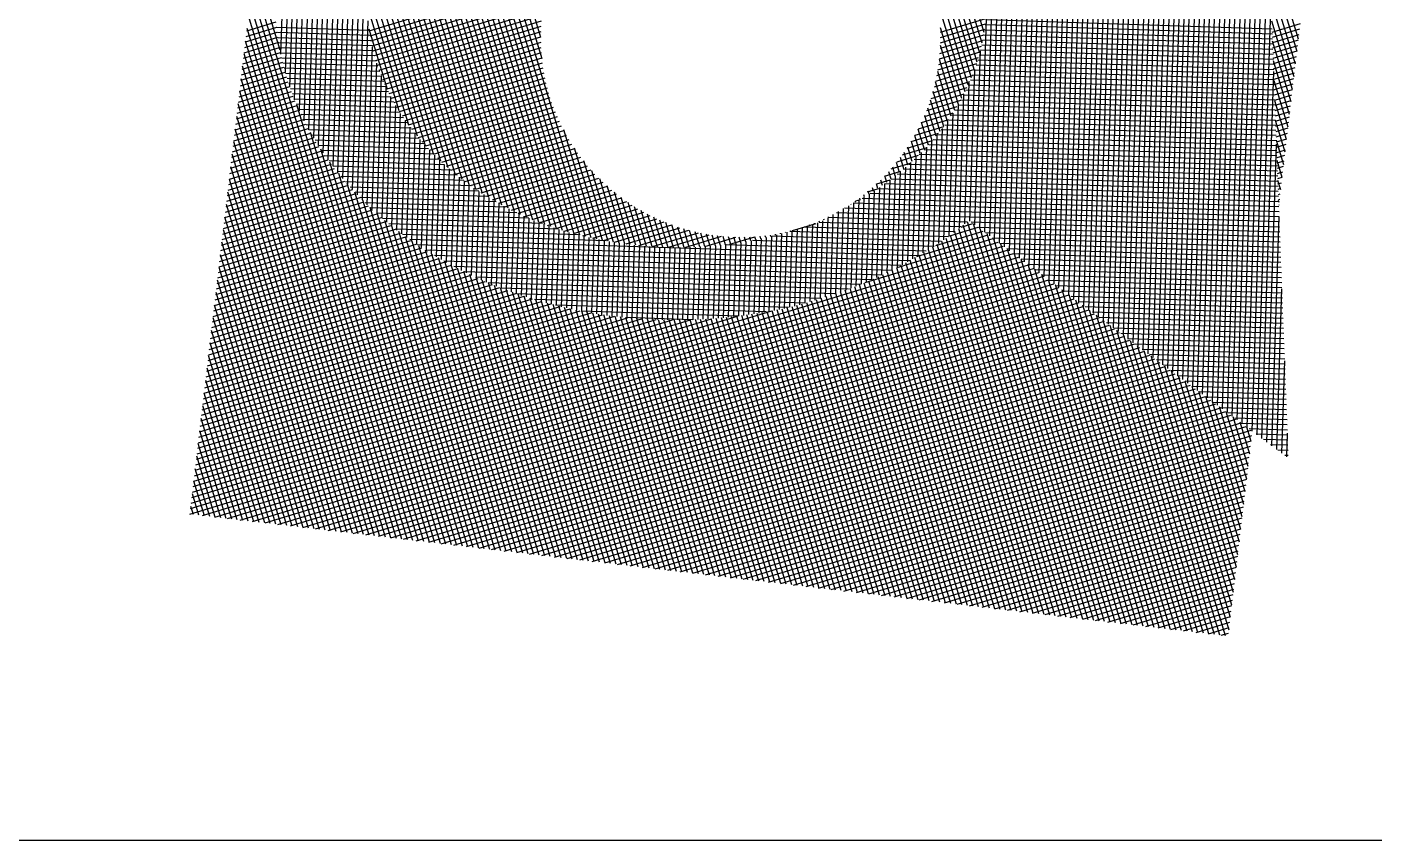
# Model space of a CAD drawing. Extents: x 0 to 1189, y 0 to 841.
# Drawn here: x 1141.99 to 1168.58, y 172 to 188.05 of the extents above; entities that cross this region are included whole.
import ezdxf

# ---------------------------------------------------------------- set-up
doc = ezdxf.new("R2010")
doc.units = 0
doc.layers.add('CARTOUCHE', color=7, linetype='Continuous')
doc.layers.add('CARTOUCHE_GLASS', color=7, linetype='Continuous')

msp = doc.modelspace()

# ---------------------------------------------------------------- linework, layer by layer
at = {"layer": 'CARTOUCHE'}
msp.add_line((1003.865, 172), (1174.135, 172), dxfattribs=at)
at = {"layer": 'CARTOUCHE_GLASS'}
for p, q in [((1160.799, 184.067), (1161.244, 197.934)), ((1160.897, 183.995), (1161.345, 197.937)), ((1160.994, 183.922), (1161.445, 197.939)), ((1161.092, 183.849), (1161.545, 197.941)), ((1161.19, 183.777), (1161.645, 197.944)), ((1161.288, 183.704), (1161.745, 197.946)), ((1161.385, 183.631), (1161.845, 197.948)), ((1161.483, 183.559), (1161.945, 197.951)), ((1161.581, 183.486), (1162.045, 197.953)), ((1161.678, 183.414), (1162.146, 197.955)), ((1161.776, 183.341), (1162.246, 197.958)), ((1161.874, 183.268), (1162.346, 197.96)), ((1161.972, 183.196), (1162.446, 197.962)), ((1162.069, 183.123), (1162.546, 197.965)), ((1162.167, 183.05), (1162.646, 197.967)), ((1162.265, 182.978), (1162.746, 197.969)), ((1162.362, 182.905), (1162.846, 197.972)), ((1162.46, 182.832), (1162.947, 197.974)), ((1162.558, 182.76), (1163.047, 197.976)), ((1162.656, 182.687), (1163.147, 197.979)), ((1162.753, 182.614), (1163.247, 197.981)), ((1162.851, 182.542), (1163.347, 197.983)), ((1162.949, 182.469), (1163.447, 197.986)), ((1163.046, 182.397), (1163.547, 197.988)), ((1163.144, 182.324), (1163.647, 197.99)), ((1163.242, 182.251), (1163.748, 197.993)), ((1163.34, 182.179), (1163.848, 197.995)), ((1163.437, 182.106), (1163.948, 197.997)), ((1163.535, 182.033), (1164.048, 198)), ((1163.633, 181.961), (1164.148, 198.002)), ((1163.73, 181.888), (1164.248, 198.005)), ((1163.828, 181.815), (1164.348, 198.007)), ((1163.926, 181.743), (1164.448, 198.009)), ((1164.024, 181.67), (1164.549, 198.012)), ((1164.121, 181.597), (1164.649, 198.014)), ((1164.219, 181.525), (1164.749, 198.016)), ((1164.317, 181.452), (1164.849, 198.019)), ((1164.415, 181.38), (1164.949, 198.021)), ((1164.512, 181.307), (1165.049, 198.023)), ((1164.61, 181.234), (1165.149, 198.026)), ((1164.708, 181.162), (1165.249, 198.028)), ((1164.805, 181.089), (1165.35, 198.03)), ((1164.903, 181.016), (1165.45, 198.033)), ((1165.001, 180.944), (1165.55, 198.035)), ((1165.099, 180.871), (1165.65, 198.037)), ((1165.196, 180.798), (1165.75, 198.04)), ((1165.294, 180.726), (1165.85, 198.042)), ((1165.392, 180.653), (1165.95, 198.044)), ((1165.489, 180.58), (1166.051, 198.047)), ((1165.587, 180.508), (1166.151, 198.049)), ((1165.685, 180.435), (1166.224, 197.204)), ((1165.783, 180.363), (1166.278, 195.772)), ((1165.88, 180.29), (1166.332, 194.338)), ((1165.978, 180.217), (1166.386, 192.904)), ((1148.514, 184.733), (1148.765, 192.536)), ((1148.321, 184.944), (1148.558, 192.346)), ((1148.417, 184.836), (1148.662, 192.442)), ((1148.032, 185.298), (1148.248, 192.027)), ((1148.128, 185.175), (1148.352, 192.141)), ((1148.224, 185.056), (1148.455, 192.247)), ((1153.128, 183.884), (1150.652, 192.042)), ((1152.16, 187.418), (1150.738, 192.104)), ((1152.137, 187.837), (1150.824, 192.164)), ((1160.572, 186.901), (1159.019, 192.02)), ((1147.84, 185.562), (1148.04, 191.769)), ((1147.936, 185.427), (1148.144, 191.903)), ((1152.675, 183.996), (1150.315, 191.774)), ((1152.789, 183.966), (1150.399, 191.844)), ((1152.903, 183.936), (1150.482, 191.912)), ((1153.015, 183.909), (1150.567, 191.978)), ((1160.634, 187.041), (1159.156, 191.912)), ((1160.694, 187.19), (1159.295, 191.799)), ((1147.65, 185.855), (1147.83, 191.47)), ((1147.745, 185.704), (1147.935, 191.625)), ((1152.212, 184.147), (1149.99, 191.469)), ((1152.329, 184.105), (1150.07, 191.549)), ((1152.445, 184.066), (1150.151, 191.627)), ((1152.56, 184.031), (1150.233, 191.701)), ((1160.749, 187.352), (1159.436, 191.678)), ((1160.8, 187.529), (1159.582, 191.543)), ((1166.076, 180.145), (1166.44, 191.47)), ((1147.555, 186.017), (1147.725, 191.305)), ((1151.855, 184.291), (1149.754, 191.213)), ((1151.974, 184.24), (1149.832, 191.301)), ((1152.094, 184.192), (1149.91, 191.387)), ((1160.845, 187.723), (1159.734, 191.386)), ((1160.885, 187.935), (1159.895, 191.201)), ((1147.367, 186.391), (1147.513, 190.941)), ((1147.46, 186.195), (1147.619, 191.13)), ((1151.488, 184.467), (1149.527, 190.927)), ((1151.611, 184.403), (1149.602, 191.026)), ((1151.733, 184.346), (1149.677, 191.122)), ((1147.274, 186.61), (1147.406, 190.734)), ((1151.237, 184.604), (1149.382, 190.718)), ((1151.363, 184.532), (1149.454, 190.825)), ((1147.182, 186.859), (1147.299, 190.501)), ((1150.981, 184.76), (1149.242, 190.49)), ((1151.11, 184.679), (1149.311, 190.607)), ((1147.091, 187.148), (1147.19, 190.227)), ((1150.717, 184.94), (1149.109, 190.24)), ((1150.85, 184.847), (1149.175, 190.368)), ((1147.002, 187.51), (1147.078, 189.872)), ((1150.445, 185.149), (1148.984, 189.962)), ((1150.582, 185.04), (1149.045, 190.105)), ((1166.173, 180.072), (1166.494, 190.036)), ((1150.16, 185.397), (1148.872, 189.642)), ((1150.304, 185.267), (1148.926, 189.809)), ((1167.09, 187.808), (1166.505, 189.735)), ((1150.012, 185.541), (1148.824, 189.456)), ((1167.061, 187.559), (1166.52, 189.342)), ((1146.987, 187.591), (1146.481, 189.256)), ((1149.858, 185.703), (1148.783, 189.248)), ((1149.826, 177.889), (1146.452, 189.008)), ((1148.747, 187.971), (1152.329, 189.059)), ((1149.698, 185.888), (1148.748, 189.017)), ((1148.763, 187.872), (1152.294, 188.943)), ((1148.781, 187.773), (1152.263, 188.829)), ((1167.031, 187.311), (1166.534, 188.949)), ((1149.718, 177.901), (1146.423, 188.759)), ((1149.527, 186.107), (1148.721, 188.763)), ((1148.802, 187.675), (1152.235, 188.716)), ((1148.826, 187.577), (1152.212, 188.605)), ((1160.509, 186.766), (1159.951, 188.603)), ((1166.271, 179.999), (1166.548, 188.602)), ((1167.002, 187.063), (1166.549, 188.556)), ((1149.609, 177.914), (1146.394, 188.511)), ((1149.337, 186.389), (1148.71, 188.455)), ((1148.852, 187.481), (1152.191, 188.494)), ((1148.88, 187.385), (1152.175, 188.385)), ((1148.91, 187.29), (1152.161, 188.276)), ((1146.317, 187.861), (1146.921, 188.044)), ((1146.33, 187.97), (1146.912, 188.146)), ((1149.393, 177.94), (1146.335, 188.015)), ((1149.501, 177.927), (1146.365, 188.263)), ((1148.746, 187.976), (1146.922, 188.035)), ((1148.611, 184.634), (1148.724, 188.166)), ((1149.105, 186.809), (1148.743, 188.002)), ((1148.944, 187.195), (1152.15, 188.168)), ((1148.979, 187.101), (1152.143, 188.061)), ((1160.443, 186.637), (1160.021, 188.028)), ((1160.024, 187.945), (1160.918, 188.216)), ((1160.026, 187.841), (1160.908, 188.109)), ((1166.574, 187.904), (1160.906, 188.086)), ((1166.57, 188.004), (1160.916, 188.186)), ((1166.973, 186.815), (1166.564, 188.162)), ((1166.572, 187.946), (1167.126, 188.114)), ((1166.576, 187.843), (1167.113, 188.006)), ((1146.279, 187.536), (1146.96, 187.743)), ((1146.292, 187.644), (1146.945, 187.843)), ((1146.305, 187.753), (1146.932, 187.943)), ((1149.284, 177.952), (1146.306, 187.767)), ((1148.762, 187.876), (1146.933, 187.935)), ((1148.781, 187.775), (1146.946, 187.834)), ((1149.016, 187.008), (1152.139, 187.956)), ((1149.056, 186.916), (1152.137, 187.851)), ((1149.098, 186.824), (1152.138, 187.746)), ((1160.013, 187.523), (1160.857, 187.78)), ((1160.02, 187.63), (1160.878, 187.89)), ((1160.024, 187.736), (1160.895, 188)), ((1166.585, 187.604), (1160.859, 187.787)), ((1166.581, 187.704), (1160.877, 187.887)), ((1166.578, 187.804), (1160.893, 187.986)), ((1166.944, 186.567), (1166.579, 187.769)), ((1166.58, 187.74), (1167.1, 187.898)), ((1166.584, 187.636), (1167.088, 187.789)), ((1146.254, 187.319), (1146.996, 187.545)), ((1146.266, 187.428), (1146.977, 187.643)), ((1149.176, 177.965), (1146.277, 187.519)), ((1148.802, 187.675), (1146.961, 187.734)), ((1148.826, 187.574), (1146.978, 187.633)), ((1148.854, 187.473), (1146.998, 187.532)), ((1148.708, 184.539), (1148.808, 187.651)), ((1149.143, 186.733), (1152.142, 187.643)), ((1149.189, 186.643), (1152.148, 187.541)), ((1159.989, 187.307), (1160.806, 187.555)), ((1160.003, 187.416), (1160.833, 187.668)), ((1160.376, 186.515), (1160.022, 187.68)), ((1160.701, 184.14), (1160.812, 187.576)), ((1166.596, 187.303), (1160.789, 187.49)), ((1166.593, 187.403), (1160.815, 187.589)), ((1166.589, 187.503), (1160.838, 187.688)), ((1166.588, 187.533), (1167.075, 187.681)), ((1166.592, 187.43), (1167.062, 187.572)), ((1146.215, 186.994), (1147.063, 187.251)), ((1146.228, 187.103), (1147.039, 187.349)), ((1146.241, 187.211), (1147.016, 187.446)), ((1149.068, 177.978), (1146.248, 187.27)), ((1148.884, 187.372), (1147.019, 187.432)), ((1148.917, 187.271), (1147.043, 187.331)), ((1148.953, 187.169), (1147.069, 187.23)), ((1148.805, 184.447), (1148.898, 187.33)), ((1149.239, 186.553), (1152.157, 187.439)), ((1149.291, 186.464), (1152.169, 187.338)), ((1149.345, 186.376), (1152.183, 187.238)), ((1159.929, 186.976), (1160.701, 187.21)), ((1159.953, 187.087), (1160.741, 187.326)), ((1159.973, 187.198), (1160.776, 187.441)), ((1160.307, 186.398), (1160.001, 187.405)), ((1160.604, 184.213), (1160.7, 187.206)), ((1166.604, 187.103), (1160.729, 187.291)), ((1166.6, 187.203), (1160.761, 187.39)), ((1166.915, 186.318), (1166.594, 187.376)), ((1166.596, 187.326), (1167.049, 187.464)), ((1166.599, 187.223), (1167.037, 187.356)), ((1166.603, 187.12), (1167.024, 187.247)), ((1146.177, 186.669), (1147.147, 186.963)), ((1146.19, 186.778), (1147.117, 187.059)), ((1146.203, 186.886), (1147.089, 187.155)), ((1148.959, 177.99), (1146.219, 187.022)), ((1148.992, 187.068), (1147.096, 187.129)), ((1149.033, 186.967), (1147.126, 187.028)), ((1148.902, 184.359), (1148.989, 187.075)), ((1149.401, 186.289), (1152.2, 187.138)), ((1149.46, 186.202), (1152.219, 187.04)), ((1149.52, 186.116), (1152.241, 186.942)), ((1159.871, 186.749), (1160.604, 186.971)), ((1159.902, 186.863), (1160.655, 187.091)), ((1160.163, 186.182), (1159.927, 186.963)), ((1160.236, 186.288), (1159.968, 187.17)), ((1160.502, 184.158), (1160.591, 186.942)), ((1166.615, 186.802), (1160.615, 186.995)), ((1166.612, 186.902), (1160.656, 187.094)), ((1166.608, 187.002), (1160.695, 187.192)), ((1166.369, 179.927), (1166.602, 187.169)), ((1166.607, 187.016), (1167.011, 187.139)), ((1166.885, 186.07), (1166.609, 186.983)), ((1166.611, 186.913), (1166.998, 187.031)), ((1146.139, 186.344), (1147.246, 186.68)), ((1146.152, 186.452), (1147.211, 186.774)), ((1146.164, 186.561), (1147.178, 186.868)), ((1148.851, 178.003), (1146.189, 186.774)), ((1149.079, 186.865), (1147.158, 186.927)), ((1149.128, 186.764), (1147.193, 186.826)), ((1149.179, 186.662), (1147.229, 186.725)), ((1148.999, 184.273), (1149.083, 186.858)), ((1149.585, 186.031), (1152.265, 186.844)), ((1149.649, 185.946), (1152.291, 186.748)), ((1159.797, 186.517), (1160.489, 186.728)), ((1159.836, 186.634), (1160.549, 186.85)), ((1160.089, 186.081), (1159.879, 186.775)), ((1160.399, 184.073), (1160.484, 186.716)), ((1166.627, 186.502), (1160.475, 186.699)), ((1166.623, 186.602), (1160.524, 186.798)), ((1166.619, 186.702), (1160.57, 186.896)), ((1166.615, 186.81), (1166.986, 186.922)), ((1166.619, 186.706), (1166.973, 186.814)), ((1166.623, 186.603), (1166.96, 186.705)), ((1146.113, 186.127), (1147.321, 186.494)), ((1146.126, 186.236), (1147.283, 186.587)), ((1148.742, 178.016), (1146.16, 186.526)), ((1149.235, 186.56), (1147.268, 186.623)), ((1149.294, 186.458), (1147.31, 186.522)), ((1149.934, 177.876), (1147.315, 186.51)), ((1149.357, 186.356), (1147.353, 186.42)), ((1149.097, 184.191), (1149.176, 186.666)), ((1149.194, 184.111), (1149.271, 186.496)), ((1149.719, 185.863), (1152.32, 186.652)), ((1149.789, 185.78), (1152.352, 186.557)), ((1149.863, 185.698), (1152.385, 186.463)), ((1159.704, 186.28), (1160.355, 186.478)), ((1159.753, 186.399), (1160.425, 186.604)), ((1159.938, 185.89), (1159.77, 186.445)), ((1160.014, 185.984), (1159.826, 186.604)), ((1160.296, 183.992), (1160.377, 186.517)), ((1166.634, 186.301), (1160.369, 186.503)), ((1166.63, 186.401), (1160.424, 186.601)), ((1166.856, 185.822), (1166.623, 186.59)), ((1166.627, 186.5), (1166.947, 186.597)), ((1166.631, 186.396), (1166.935, 186.489)), ((1146.075, 185.802), (1147.448, 186.219)), ((1146.088, 185.911), (1147.404, 186.31)), ((1146.101, 186.019), (1147.362, 186.402)), ((1148.634, 178.029), (1146.131, 186.278)), ((1149.424, 186.254), (1147.4, 186.319)), ((1149.494, 186.152), (1147.449, 186.217)), ((1149.292, 184.035), (1149.366, 186.341)), ((1149.39, 183.961), (1149.462, 186.2)), ((1149.938, 185.616), (1152.422, 186.369)), ((1150.018, 185.536), (1152.46, 186.277)), ((1150.098, 185.455), (1152.502, 186.185)), ((1159.588, 186.036), (1160.189, 186.218)), ((1159.783, 185.713), (1159.648, 186.158)), ((1159.649, 186.159), (1160.276, 186.349)), ((1159.861, 185.8), (1159.711, 186.297)), ((1160.091, 183.842), (1160.167, 186.187)), ((1166.645, 186.001), (1160.182, 186.208)), ((1160.194, 183.915), (1160.272, 186.342)), ((1166.642, 186.101), (1160.248, 186.306)), ((1166.638, 186.201), (1160.311, 186.404)), ((1166.634, 186.293), (1166.922, 186.38)), ((1166.638, 186.19), (1166.909, 186.272)), ((1166.827, 185.574), (1166.638, 186.197)), ((1166.642, 186.086), (1166.896, 186.164)), ((1146.037, 185.477), (1147.594, 185.949)), ((1146.05, 185.585), (1147.543, 186.039)), ((1146.062, 185.694), (1147.494, 186.128)), ((1148.526, 178.041), (1146.102, 186.03)), ((1149.571, 186.049), (1147.501, 186.115)), ((1149.649, 185.946), (1147.557, 186.014)), ((1150.043, 177.863), (1147.584, 185.966)), ((1149.735, 185.844), (1147.616, 185.912)), ((1149.487, 183.889), (1149.557, 186.067)), ((1149.585, 183.821), (1149.653, 185.942)), ((1150.182, 185.376), (1152.545, 186.093)), ((1150.269, 185.298), (1152.591, 186.003)), ((1150.358, 185.221), (1152.64, 185.913)), ((1153.239, 183.861), (1152.586, 186.013)), ((1159.447, 185.784), (1159.986, 185.948)), ((1159.624, 185.547), (1159.517, 185.903)), ((1159.521, 185.911), (1160.092, 186.084)), ((1159.704, 185.629), (1159.583, 186.027)), ((1159.887, 183.709), (1159.958, 185.914)), ((1166.657, 185.7), (1159.959, 185.915)), ((1159.989, 183.773), (1160.062, 186.045)), ((1166.653, 185.8), (1160.037, 186.013)), ((1166.649, 185.901), (1160.111, 186.111)), ((1166.646, 185.983), (1166.884, 186.055)), ((1166.65, 185.88), (1166.871, 185.947)), ((1145.998, 185.152), (1147.757, 185.686)), ((1146.011, 185.26), (1147.7, 185.773)), ((1146.024, 185.369), (1147.646, 185.861)), ((1148.417, 178.054), (1146.073, 185.781)), ((1149.824, 185.741), (1147.678, 185.81)), ((1149.918, 185.638), (1147.743, 185.708)), ((1150.151, 177.85), (1147.788, 185.637)), ((1149.683, 183.755), (1149.75, 185.826)), ((1149.781, 183.691), (1149.846, 185.716)), ((1149.879, 183.628), (1149.943, 185.611)), ((1150.45, 185.144), (1152.691, 185.824)), ((1150.545, 185.069), (1152.745, 185.736)), ((1150.643, 184.994), (1152.802, 185.649)), ((1153.35, 183.839), (1152.8, 185.652)), ((1159.272, 185.522), (1159.737, 185.663)), ((1159.364, 185.655), (1159.868, 185.807)), ((1159.462, 185.393), (1159.377, 185.674)), ((1159.544, 185.469), (1159.448, 185.786)), ((1159.683, 183.589), (1159.75, 185.677)), ((1166.668, 185.4), (1159.7, 185.624)), ((1159.785, 183.648), (1159.854, 185.791)), ((1166.664, 185.5), (1159.791, 185.721)), ((1166.661, 185.6), (1159.877, 185.818)), ((1166.467, 179.854), (1166.656, 185.735)), ((1166.798, 185.325), (1166.653, 185.803)), ((1166.654, 185.777), (1166.858, 185.839)), ((1166.658, 185.673), (1166.846, 185.73)), ((1166.662, 185.57), (1166.833, 185.622)), ((1145.96, 184.827), (1147.936, 185.426)), ((1145.973, 184.935), (1147.875, 185.512)), ((1145.986, 185.044), (1147.815, 185.599)), ((1148.309, 178.067), (1146.043, 185.533)), ((1150.019, 185.534), (1147.81, 185.605)), ((1150.124, 185.431), (1147.881, 185.503)), ((1150.235, 185.327), (1147.955, 185.401)), ((1150.26, 177.838), (1147.972, 185.378)), ((1149.977, 183.569), (1150.04, 185.514)), ((1150.076, 183.51), (1150.137, 185.419)), ((1150.745, 184.92), (1152.862, 185.562)), ((1150.849, 184.847), (1152.924, 185.477)), ((1150.956, 184.775), (1152.989, 185.392)), ((1153.461, 183.818), (1152.98, 185.404)), ((1159.052, 185.246), (1159.426, 185.36)), ((1159.214, 185.177), (1159.156, 185.37)), ((1159.169, 185.386), (1159.591, 185.514)), ((1159.298, 185.247), (1159.231, 185.467)), ((1159.38, 185.319), (1159.305, 185.568)), ((1159.377, 183.414), (1159.44, 185.373)), ((1159.479, 183.473), (1159.543, 185.469)), ((1166.676, 185.199), (1159.502, 185.43)), ((1159.581, 183.532), (1159.647, 185.57)), ((1166.672, 185.3), (1159.603, 185.527)), ((1166.666, 185.467), (1166.82, 185.513)), ((1166.769, 185.077), (1166.668, 185.41)), ((1166.669, 185.363), (1166.807, 185.405)), ((1145.909, 184.393), (1148.198, 185.088)), ((1145.922, 184.502), (1148.13, 185.172)), ((1145.935, 184.61), (1148.064, 185.256)), ((1145.947, 184.718), (1147.999, 185.341)), ((1148.201, 178.08), (1146.014, 185.285)), ((1150.354, 185.223), (1148.032, 185.298)), ((1150.481, 185.119), (1148.111, 185.195)), ((1150.368, 177.825), (1148.144, 185.155)), ((1150.615, 185.015), (1148.194, 185.093)), ((1150.174, 183.454), (1150.234, 185.328)), ((1150.272, 183.399), (1150.331, 185.243)), ((1150.37, 183.345), (1150.429, 185.162)), ((1150.469, 183.293), (1150.526, 185.083)), ((1151.069, 184.705), (1153.057, 185.308)), ((1151.183, 184.635), (1153.129, 185.226)), ((1151.302, 184.567), (1153.203, 185.144)), ((1153.571, 183.8), (1153.143, 185.209)), ((1158.919, 185.101), (1159.242, 185.199)), ((1158.961, 184.978), (1158.923, 185.105)), ((1159.046, 185.042), (1159.001, 185.19)), ((1159.072, 183.246), (1159.132, 185.109)), ((1159.131, 185.108), (1159.079, 185.278)), ((1166.687, 184.899), (1159.17, 185.14)), ((1159.173, 183.299), (1159.234, 185.193)), ((1159.275, 183.355), (1159.337, 185.281)), ((1166.683, 184.999), (1159.286, 185.237)), ((1166.679, 185.099), (1159.396, 185.333)), ((1166.673, 185.26), (1166.795, 185.297)), ((1166.677, 185.157), (1166.782, 185.188)), ((1166.681, 185.053), (1166.769, 185.08)), ((1145.871, 184.068), (1148.414, 184.84)), ((1145.884, 184.177), (1148.34, 184.922)), ((1145.896, 184.285), (1148.268, 185.005)), ((1148.092, 178.092), (1145.985, 185.037)), ((1150.758, 184.91), (1148.281, 184.99)), ((1150.476, 177.812), (1148.308, 184.959)), ((1150.911, 184.805), (1148.371, 184.887)), ((1150.567, 183.243), (1150.624, 185.008)), ((1150.666, 183.194), (1150.722, 184.936)), ((1150.764, 183.147), (1150.819, 184.867)), ((1151.425, 184.499), (1153.281, 185.063)), ((1151.552, 184.433), (1153.363, 184.983)), ((1151.684, 184.369), (1153.448, 184.904)), ((1151.819, 184.306), (1153.537, 184.827)), ((1153.681, 183.782), (1153.297, 185.047)), ((1153.79, 183.767), (1153.444, 184.908)), ((1158.581, 184.79), (1158.781, 184.851)), ((1158.665, 183.055), (1158.722, 184.811)), ((1158.702, 184.799), (1158.679, 184.873)), ((1158.789, 184.856), (1158.762, 184.947)), ((1158.765, 184.95), (1159.032, 185.031)), ((1158.767, 183.101), (1158.824, 184.88)), ((1166.698, 184.598), (1158.784, 184.853)), ((1158.876, 184.916), (1158.843, 185.025)), ((1158.868, 183.148), (1158.926, 184.952)), ((1166.695, 184.698), (1158.921, 184.948)), ((1158.97, 183.196), (1159.029, 185.029)), ((1166.691, 184.799), (1159.049, 185.044)), ((1166.74, 184.829), (1166.683, 185.017)), ((1166.685, 184.95), (1166.756, 184.972)), ((1166.689, 184.847), (1166.744, 184.863)), ((1145.833, 183.743), (1148.648, 184.597)), ((1145.845, 183.851), (1148.568, 184.678)), ((1145.858, 183.96), (1148.49, 184.758)), ((1147.984, 178.105), (1145.956, 184.789)), ((1150.585, 177.8), (1148.465, 184.785)), ((1151.077, 184.7), (1148.466, 184.784)), ((1151.254, 184.594), (1148.565, 184.681)), ((1150.693, 177.787), (1148.617, 184.628)), ((1151.447, 184.488), (1148.668, 184.577)), ((1150.863, 183.101), (1150.917, 184.801)), ((1150.961, 183.056), (1151.015, 184.738)), ((1151.06, 183.013), (1151.114, 184.677)), ((1151.159, 182.971), (1151.212, 184.618)), ((1151.258, 182.93), (1151.31, 184.562)), ((1151.963, 184.245), (1153.63, 184.751)), ((1152.111, 184.185), (1153.728, 184.676)), ((1152.265, 184.127), (1153.83, 184.602)), ((1153.899, 183.753), (1153.585, 184.787)), ((1154.007, 183.74), (1153.722, 184.68)), ((1154.115, 183.729), (1153.855, 184.585)), ((1158.257, 184.543), (1158.255, 184.55)), ((1158.26, 182.89), (1158.314, 184.574)), ((1166.71, 184.298), (1158.303, 184.568)), ((1158.347, 184.591), (1158.342, 184.609)), ((1158.352, 184.616), (1158.441, 184.643)), ((1158.361, 182.928), (1158.416, 184.629)), ((1158.437, 184.64), (1158.428, 184.67)), ((1158.462, 182.969), (1158.518, 184.686)), ((1166.706, 184.398), (1158.476, 184.662)), ((1158.526, 184.691), (1158.512, 184.735)), ((1158.564, 183.011), (1158.62, 184.747)), ((1158.614, 184.744), (1158.596, 184.803)), ((1166.702, 184.498), (1158.637, 184.757)), ((1166.693, 184.743), (1166.731, 184.755)), ((1166.697, 184.64), (1166.718, 184.646)), ((1166.71, 184.581), (1166.697, 184.624)), ((1145.782, 183.31), (1148.988, 184.283)), ((1145.794, 183.418), (1148.9, 184.36)), ((1145.807, 183.526), (1148.814, 184.439)), ((1145.82, 183.635), (1148.73, 184.518)), ((1147.767, 178.13), (1145.897, 184.293)), ((1147.876, 178.118), (1145.927, 184.541)), ((1150.801, 177.774), (1148.765, 184.484)), ((1151.659, 184.381), (1148.777, 184.474)), ((1151.895, 184.273), (1148.889, 184.37)), ((1150.91, 177.761), (1148.91, 184.352)), ((1151.356, 182.891), (1151.408, 184.508)), ((1151.455, 182.853), (1151.507, 184.457)), ((1151.554, 182.817), (1151.605, 184.406)), ((1151.653, 182.782), (1151.704, 184.36)), ((1151.752, 182.749), (1151.802, 184.314)), ((1152.428, 184.072), (1153.937, 184.53)), ((1152.598, 184.019), (1154.05, 184.46)), ((1152.776, 183.969), (1154.169, 184.391)), ((1152.964, 183.921), (1154.294, 184.325)), ((1154.222, 183.719), (1153.986, 184.499)), ((1154.329, 183.711), (1154.114, 184.423)), ((1154.436, 183.705), (1154.239, 184.353)), ((1154.542, 183.7), (1154.363, 184.291)), ((1157.814, 184.282), (1157.81, 184.296)), ((1160.546, 184.196), (1157.816, 184.283)), ((1157.855, 182.753), (1157.906, 184.339)), ((1157.902, 184.336), (1157.9, 184.341)), ((1157.956, 182.786), (1158.008, 184.403)), ((1166.717, 184.097), (1157.969, 184.378)), ((1158.057, 182.819), (1158.11, 184.462)), ((1166.714, 184.198), (1158.13, 184.473)), ((1158.159, 182.854), (1158.212, 184.519)), ((1166.564, 179.781), (1166.71, 184.302)), ((1166.701, 184.537), (1166.705, 184.538)), ((1145.743, 182.984), (1149.267, 184.054)), ((1145.756, 183.093), (1149.172, 184.129)), ((1145.769, 183.201), (1149.079, 184.206)), ((1147.659, 178.143), (1145.868, 184.044)), ((1152.166, 184.165), (1149.008, 184.266)), ((1151.018, 177.749), (1149.052, 184.229)), ((1152.481, 184.055), (1149.132, 184.162)), ((1151.126, 177.736), (1149.191, 184.114)), ((1152.879, 183.942), (1149.262, 184.058)), ((1151.851, 182.717), (1151.901, 184.271)), ((1151.95, 182.687), (1152, 184.229)), ((1152.049, 182.657), (1152.098, 184.19)), ((1152.148, 182.629), (1152.197, 184.153)), ((1152.247, 182.602), (1152.296, 184.116)), ((1152.347, 182.575), (1152.395, 184.083)), ((1152.446, 182.55), (1152.494, 184.051)), ((1152.545, 182.525), (1152.593, 184.021)), ((1153.161, 183.877), (1154.426, 184.261)), ((1153.369, 183.835), (1154.567, 184.199)), ((1153.587, 183.797), (1154.717, 184.14)), ((1153.818, 183.763), (1154.879, 184.084)), ((1154.067, 183.734), (1155.053, 184.033)), ((1154.647, 183.697), (1154.484, 184.234)), ((1154.752, 183.695), (1154.604, 184.184)), ((1154.857, 183.695), (1154.722, 184.138)), ((1154.961, 183.696), (1154.839, 184.097)), ((1155.065, 183.698), (1154.955, 184.061)), ((1155.168, 183.702), (1155.069, 184.029)), ((1157.047, 182.514), (1157.096, 184.021)), ((1157.059, 184.016), (1157.058, 184.019)), ((1157.103, 184.028), (1157.572, 184.17)), ((1157.148, 182.539), (1157.197, 184.051)), ((1157.155, 184.042), (1157.154, 184.045)), ((1157.249, 182.565), (1157.298, 184.083)), ((1157.251, 184.07), (1157.25, 184.074)), ((1157.347, 184.099), (1157.345, 184.105)), ((1160.311, 184.003), (1157.346, 184.098)), ((1157.35, 182.594), (1157.399, 184.115)), ((1157.443, 184.128), (1157.44, 184.138)), ((1157.451, 182.625), (1157.5, 184.147)), ((1157.538, 184.159), (1157.533, 184.174)), ((1157.552, 182.656), (1157.601, 184.18)), ((1157.632, 184.192), (1157.626, 184.212)), ((1160.431, 184.099), (1157.626, 184.189)), ((1157.653, 182.688), (1157.702, 184.222)), ((1157.724, 184.232), (1157.718, 184.252)), ((1157.754, 182.721), (1157.804, 184.276)), ((1159.931, 183.736), (1160.863, 184.019)), ((1160.207, 183.925), (1160.764, 184.094)), ((1162.721, 176.374), (1160.388, 184.064)), ((1160.428, 184.096), (1160.664, 184.168)), ((1162.83, 176.362), (1160.472, 184.132)), ((1162.938, 176.349), (1160.555, 184.203)), ((1166.721, 183.997), (1160.63, 184.193)), ((1163.047, 176.336), (1160.672, 184.162)), ((1166.725, 183.897), (1160.771, 184.088)), ((1163.155, 176.323), (1160.807, 184.061)), ((1145.692, 182.551), (1149.676, 183.76)), ((1145.705, 182.659), (1149.57, 183.832)), ((1145.718, 182.768), (1149.466, 183.905)), ((1145.731, 182.876), (1149.365, 183.979)), ((1147.55, 178.156), (1145.839, 183.796)), ((1151.235, 177.723), (1149.328, 184.007)), ((1153.431, 183.824), (1149.4, 183.953)), ((1151.343, 177.71), (1149.463, 183.907)), ((1159.572, 183.527), (1149.546, 183.849)), ((1151.452, 177.698), (1149.596, 183.814)), ((1152.644, 182.501), (1152.692, 183.992)), ((1152.744, 182.478), (1152.792, 183.965)), ((1152.843, 182.457), (1152.891, 183.939)), ((1152.943, 182.437), (1152.99, 183.915)), ((1153.042, 182.418), (1153.089, 183.892)), ((1153.141, 182.4), (1153.189, 183.871)), ((1153.241, 182.384), (1153.288, 183.85)), ((1153.341, 182.369), (1153.388, 183.832)), ((1153.44, 182.355), (1153.487, 183.814)), ((1153.54, 182.342), (1153.587, 183.797)), ((1153.639, 182.33), (1153.686, 183.782)), ((1153.739, 182.319), (1153.786, 183.767)), ((1153.839, 182.309), (1153.885, 183.754)), ((1154.336, 183.711), (1155.245, 183.986)), ((1154.636, 183.697), (1155.457, 183.946)), ((1154.977, 183.696), (1155.699, 183.915)), ((1155.271, 183.706), (1155.182, 184.001)), ((1155.374, 183.712), (1155.294, 183.976)), ((1155.372, 183.712), (1155.986, 183.898)), ((1155.477, 183.719), (1155.405, 183.955)), ((1155.579, 183.727), (1155.515, 183.938)), ((1155.68, 183.736), (1155.624, 183.923)), ((1155.782, 183.747), (1155.731, 183.912)), ((1155.74, 182.308), (1155.786, 183.747)), ((1159.739, 183.621), (1155.793, 183.748)), ((1155.882, 183.759), (1155.838, 183.904)), ((1155.84, 182.319), (1155.887, 183.76)), ((1155.867, 183.757), (1156.358, 183.906)), ((1155.941, 182.33), (1155.987, 183.774)), ((1155.983, 183.773), (1155.944, 183.899)), ((1156.041, 182.342), (1156.088, 183.789)), ((1156.083, 183.789), (1156.05, 183.897)), ((1156.142, 182.355), (1156.188, 183.807)), ((1156.182, 183.806), (1156.154, 183.897)), ((1156.242, 182.369), (1156.289, 183.827)), ((1156.28, 183.825), (1156.258, 183.901)), ((1159.898, 183.716), (1156.311, 183.831)), ((1156.343, 182.384), (1156.39, 183.848)), ((1156.379, 183.845), (1156.36, 183.907)), ((1156.443, 182.399), (1156.49, 183.87)), ((1156.477, 183.867), (1156.462, 183.915)), ((1156.544, 182.415), (1156.591, 183.894)), ((1156.574, 183.89), (1156.563, 183.926)), ((1156.644, 182.432), (1156.692, 183.919)), ((1156.672, 183.914), (1156.664, 183.94)), ((1160.046, 183.812), (1156.694, 183.919)), ((1156.745, 182.45), (1156.793, 183.944)), ((1156.769, 183.938), (1156.763, 183.956)), ((1156.846, 182.47), (1156.894, 183.969)), ((1156.865, 183.964), (1156.862, 183.975)), ((1156.946, 182.491), (1156.995, 183.994)), ((1156.962, 183.989), (1156.96, 183.996)), ((1160.183, 183.907), (1157.049, 184.008)), ((1158.536, 183), (1161.163, 183.797)), ((1159.169, 183.296), (1161.063, 183.871)), ((1159.559, 183.519), (1160.963, 183.945)), ((1162.18, 176.438), (1159.959, 183.754)), ((1162.288, 176.425), (1160.047, 183.812)), ((1162.396, 176.412), (1160.133, 183.871)), ((1162.505, 176.4), (1160.219, 183.933)), ((1162.613, 176.387), (1160.304, 183.998)), ((1166.729, 183.797), (1160.911, 183.984)), ((1163.263, 176.311), (1160.942, 183.961)), ((1166.733, 183.697), (1161.052, 183.879)), ((1163.372, 176.298), (1161.077, 183.861)), ((1166.736, 183.597), (1161.193, 183.775)), ((1163.48, 176.285), (1161.212, 183.76)), ((1145.221, 178.541), (1161.562, 183.5)), ((1145.233, 178.65), (1161.462, 183.574)), ((1145.246, 178.758), (1161.362, 183.648)), ((1145.259, 178.866), (1161.263, 183.723)), ((1145.654, 182.226), (1150.011, 183.548)), ((1145.667, 182.334), (1149.897, 183.618)), ((1145.68, 182.443), (1149.785, 183.688)), ((1147.442, 178.169), (1145.81, 183.548)), ((1159.408, 183.432), (1149.7, 183.744)), ((1151.56, 177.685), (1149.727, 183.726)), ((1151.668, 177.672), (1149.857, 183.643)), ((1159.243, 183.337), (1149.863, 183.638)), ((1151.777, 177.66), (1149.985, 183.564)), ((1159.066, 183.243), (1150.037, 183.533)), ((1151.885, 177.647), (1150.112, 183.489)), ((1153.939, 182.3), (1153.985, 183.742)), ((1154.038, 182.292), (1154.085, 183.732)), ((1154.138, 182.285), (1154.184, 183.722)), ((1154.238, 182.279), (1154.284, 183.714)), ((1154.338, 182.274), (1154.384, 183.708)), ((1154.438, 182.27), (1154.484, 183.703)), ((1154.538, 182.267), (1154.584, 183.699)), ((1154.638, 182.265), (1154.684, 183.696)), ((1154.738, 182.264), (1154.784, 183.695)), ((1154.838, 182.264), (1154.884, 183.695)), ((1154.938, 182.265), (1154.984, 183.696)), ((1155.038, 182.267), (1155.084, 183.699)), ((1155.138, 182.269), (1155.184, 183.703)), ((1155.238, 182.273), (1155.285, 183.707)), ((1155.339, 182.278), (1155.385, 183.713)), ((1155.439, 182.284), (1155.485, 183.719)), ((1155.539, 182.291), (1155.585, 183.727)), ((1155.64, 182.299), (1155.686, 183.737)), ((1161.638, 176.502), (1159.516, 183.494)), ((1161.746, 176.489), (1159.605, 183.545)), ((1161.855, 176.476), (1159.694, 183.596)), ((1161.963, 176.463), (1159.783, 183.647)), ((1162.071, 176.451), (1159.872, 183.699)), ((1166.74, 183.496), (1161.333, 183.67)), ((1163.588, 176.273), (1161.347, 183.66)), ((1166.744, 183.396), (1161.474, 183.566)), ((1163.697, 176.26), (1161.482, 183.56)), ((1145.208, 178.433), (1161.662, 183.426)), ((1145.452, 178.402), (1161.762, 183.352)), ((1145.603, 181.792), (1150.499, 183.278)), ((1145.616, 181.901), (1150.372, 183.344)), ((1145.629, 182.009), (1150.249, 183.411)), ((1145.641, 182.118), (1150.129, 183.479)), ((1145.7, 178.373), (1161.862, 183.277)), ((1147.334, 178.181), (1145.781, 183.3)), ((1158.871, 183.149), (1150.222, 183.427)), ((1151.993, 177.634), (1150.239, 183.417)), ((1152.102, 177.621), (1150.364, 183.349)), ((1158.666, 183.055), (1150.417, 183.32)), ((1152.21, 177.609), (1150.488, 183.283)), ((1152.319, 177.596), (1150.612, 183.221)), ((1161.096, 176.565), (1159.069, 183.244)), ((1161.204, 176.552), (1159.16, 183.291)), ((1161.313, 176.54), (1159.249, 183.34)), ((1161.421, 176.527), (1159.338, 183.391)), ((1161.529, 176.514), (1159.427, 183.443)), ((1166.748, 183.296), (1161.615, 183.461)), ((1163.805, 176.247), (1161.617, 183.46)), ((1163.913, 176.234), (1161.751, 183.359)), ((1166.752, 183.196), (1161.755, 183.356)), ((1164.022, 176.222), (1161.886, 183.259)), ((1166.756, 183.096), (1161.896, 183.252)), ((1145.539, 181.251), (1151.18, 182.962)), ((1145.552, 181.359), (1151.036, 183.023)), ((1145.565, 181.467), (1150.896, 183.085)), ((1145.578, 181.576), (1150.76, 183.148)), ((1145.59, 181.684), (1150.628, 183.213)), ((1147.225, 178.194), (1145.751, 183.052)), ((1145.948, 178.344), (1161.961, 183.203)), ((1146.197, 178.315), (1162.061, 183.129)), ((1146.445, 178.286), (1162.161, 183.055)), ((1146.693, 178.257), (1162.261, 182.98)), ((1158.446, 182.962), (1150.626, 183.214)), ((1152.427, 177.583), (1150.734, 183.161)), ((1158.205, 182.87), (1150.85, 183.106)), ((1152.535, 177.57), (1150.856, 183.104)), ((1152.644, 177.558), (1150.977, 183.049)), ((1157.935, 182.779), (1151.093, 182.999)), ((1152.752, 177.545), (1151.098, 182.996)), ((1160.337, 176.654), (1158.426, 182.954)), ((1160.446, 176.642), (1158.519, 182.992)), ((1160.554, 176.629), (1158.611, 183.032)), ((1160.663, 176.616), (1158.703, 183.072)), ((1160.771, 176.603), (1158.795, 183.114)), ((1160.879, 176.591), (1158.887, 183.156)), ((1160.988, 176.578), (1158.978, 183.2)), ((1164.13, 176.209), (1162.021, 183.159)), ((1166.759, 182.996), (1162.037, 183.147)), ((1164.239, 176.196), (1162.156, 183.058)), ((1166.763, 182.895), (1162.177, 183.043)), ((1164.347, 176.183), (1162.291, 182.958)), ((1145.488, 180.817), (1151.802, 182.733)), ((1145.501, 180.925), (1151.638, 182.788)), ((1145.514, 181.034), (1151.48, 182.844)), ((1145.527, 181.142), (1151.327, 182.902)), ((1147.117, 178.207), (1145.722, 182.804)), ((1146.941, 178.227), (1162.361, 182.906)), ((1147.19, 178.198), (1162.461, 182.832)), ((1147.438, 178.169), (1162.56, 182.758)), ((1147.686, 178.14), (1162.66, 182.684)), ((1152.86, 177.532), (1151.217, 182.946)), ((1152.969, 177.52), (1151.336, 182.899)), ((1157.652, 182.688), (1151.359, 182.89)), ((1153.077, 177.507), (1151.455, 182.853)), ((1153.185, 177.494), (1151.572, 182.811)), ((1157.36, 182.597), (1151.658, 182.78)), ((1153.294, 177.481), (1151.689, 182.77)), ((1153.402, 177.469), (1151.805, 182.732)), ((1153.511, 177.456), (1151.921, 182.695)), ((1159.471, 176.756), (1157.669, 182.693)), ((1159.579, 176.743), (1157.764, 182.724)), ((1159.687, 176.731), (1157.859, 182.754)), ((1159.796, 176.718), (1157.955, 182.785)), ((1159.904, 176.705), (1158.049, 182.817)), ((1160.012, 176.692), (1158.144, 182.849)), ((1160.121, 176.68), (1158.239, 182.882)), ((1160.229, 176.667), (1158.332, 182.918)), ((1166.767, 182.795), (1162.318, 182.938)), ((1164.455, 176.171), (1162.426, 182.858)), ((1166.771, 182.695), (1162.459, 182.834)), ((1164.564, 176.158), (1162.561, 182.757)), ((1166.775, 182.595), (1162.599, 182.729)), ((1166.662, 179.709), (1166.764, 182.879)), ((1145.272, 178.975), (1156.696, 182.441)), ((1145.412, 180.167), (1152.912, 182.443)), ((1145.425, 180.275), (1152.71, 182.486)), ((1145.437, 180.384), (1152.517, 182.532)), ((1145.45, 180.492), (1152.33, 182.58)), ((1145.463, 180.6), (1152.148, 182.629)), ((1145.476, 180.709), (1151.972, 182.68)), ((1147.009, 178.219), (1145.693, 182.555)), ((1147.935, 178.111), (1162.76, 182.609)), ((1148.183, 178.082), (1162.86, 182.535)), ((1148.431, 178.052), (1162.96, 182.461)), ((1157.023, 182.508), (1152.009, 182.669)), ((1153.619, 177.443), (1152.036, 182.661)), ((1153.727, 177.431), (1152.15, 182.628)), ((1153.836, 177.418), (1152.264, 182.597)), ((1153.944, 177.405), (1152.378, 182.567)), ((1156.585, 182.422), (1152.422, 182.556)), ((1154.052, 177.392), (1152.491, 182.538)), ((1154.161, 177.38), (1152.604, 182.511)), ((1154.269, 177.367), (1152.716, 182.485)), ((1154.377, 177.354), (1152.828, 182.46)), ((1156.022, 182.34), (1152.929, 182.439)), ((1154.486, 177.341), (1152.94, 182.437)), ((1158.279, 176.896), (1156.601, 182.424)), ((1158.387, 176.883), (1156.7, 182.442)), ((1158.495, 176.871), (1156.799, 182.461)), ((1158.604, 176.858), (1156.897, 182.48)), ((1158.712, 176.845), (1156.995, 182.502)), ((1158.82, 176.832), (1157.093, 182.525)), ((1158.929, 176.82), (1157.19, 182.55)), ((1159.037, 176.807), (1157.286, 182.576)), ((1159.145, 176.794), (1157.383, 182.604)), ((1159.254, 176.782), (1157.478, 182.633)), ((1159.362, 176.769), (1157.574, 182.663)), ((1164.672, 176.145), (1162.696, 182.657)), ((1166.779, 182.495), (1162.74, 182.624)), ((1164.78, 176.133), (1162.831, 182.557)), ((1166.782, 182.394), (1162.881, 182.52)), ((1164.889, 176.12), (1162.966, 182.456)), ((1145.284, 179.083), (1156.014, 182.339)), ((1145.297, 179.191), (1155.503, 182.288)), ((1145.31, 179.3), (1155.091, 182.268)), ((1145.323, 179.408), (1154.733, 182.264)), ((1145.335, 179.517), (1154.411, 182.271)), ((1145.348, 179.625), (1154.118, 182.286)), ((1145.361, 179.733), (1153.847, 182.308)), ((1145.374, 179.842), (1153.592, 182.336)), ((1145.386, 179.95), (1153.352, 182.367)), ((1145.399, 180.058), (1153.125, 182.403)), ((1146.9, 178.232), (1145.664, 182.307)), ((1148.68, 178.023), (1163.06, 182.387)), ((1148.928, 177.994), (1163.159, 182.313)), ((1149.176, 177.965), (1163.259, 182.238)), ((1149.424, 177.936), (1163.359, 182.164)), ((1154.594, 177.329), (1153.05, 182.416)), ((1154.703, 177.316), (1153.161, 182.397)), ((1154.811, 177.303), (1153.271, 182.379)), ((1154.919, 177.291), (1153.38, 182.363)), ((1155.028, 177.278), (1153.489, 182.348)), ((1155.136, 177.265), (1153.598, 182.335)), ((1155.244, 177.252), (1153.706, 182.323)), ((1155.353, 177.24), (1153.814, 182.311)), ((1155.121, 182.269), (1153.823, 182.311)), ((1155.461, 177.227), (1153.921, 182.301)), ((1155.569, 177.214), (1154.028, 182.293)), ((1155.678, 177.201), (1154.135, 182.285)), ((1155.786, 177.189), (1154.242, 182.279)), ((1155.895, 177.176), (1154.348, 182.273)), ((1156.003, 177.163), (1154.454, 182.269)), ((1156.111, 177.151), (1154.559, 182.266)), ((1156.22, 177.138), (1154.664, 182.264)), ((1156.328, 177.125), (1154.769, 182.264)), ((1156.436, 177.112), (1154.873, 182.264)), ((1156.545, 177.1), (1154.977, 182.265)), ((1156.653, 177.087), (1155.081, 182.268)), ((1156.761, 177.074), (1155.185, 182.271)), ((1156.87, 177.061), (1155.288, 182.275)), ((1156.978, 177.049), (1155.39, 182.281)), ((1157.087, 177.036), (1155.493, 182.288)), ((1157.195, 177.023), (1155.595, 182.295)), ((1157.303, 177.011), (1155.697, 182.304)), ((1157.412, 176.998), (1155.798, 182.314)), ((1157.52, 176.985), (1155.9, 182.325)), ((1157.628, 176.972), (1156, 182.337)), ((1157.737, 176.96), (1156.101, 182.35)), ((1157.845, 176.947), (1156.201, 182.363)), ((1157.953, 176.934), (1156.302, 182.378)), ((1158.062, 176.922), (1156.402, 182.393)), ((1158.17, 176.909), (1156.501, 182.408)), ((1166.786, 182.294), (1163.021, 182.415)), ((1164.997, 176.107), (1163.101, 182.356)), ((1166.79, 182.194), (1163.162, 182.311)), ((1165.105, 176.094), (1163.236, 182.256)), ((1166.794, 182.094), (1163.303, 182.206)), ((1165.214, 176.082), (1163.371, 182.155)), ((1146.792, 178.245), (1145.635, 182.059)), ((1149.673, 177.907), (1163.459, 182.09)), ((1149.921, 177.877), (1163.559, 182.016)), ((1150.169, 177.848), (1163.659, 181.942)), ((1166.798, 181.994), (1163.443, 182.102)), ((1165.322, 176.069), (1163.506, 182.055)), ((1166.801, 181.894), (1163.584, 181.997)), ((1165.431, 176.056), (1163.641, 181.955)), ((1166.805, 181.793), (1163.725, 181.892)), ((1146.684, 178.258), (1145.605, 181.811)), ((1150.418, 177.819), (1163.758, 181.867)), ((1150.666, 177.79), (1163.858, 181.793)), ((1150.914, 177.761), (1163.958, 181.719)), ((1151.163, 177.732), (1164.058, 181.645)), ((1165.539, 176.043), (1163.776, 181.854)), ((1166.809, 181.693), (1163.865, 181.788)), ((1165.647, 176.031), (1163.911, 181.754)), ((1166.813, 181.593), (1164.006, 181.683)), ((1165.718, 176.142), (1164.045, 181.654)), ((1146.575, 178.27), (1145.576, 181.563)), ((1151.411, 177.703), (1164.158, 181.57)), ((1151.659, 177.673), (1164.257, 181.496)), ((1151.907, 177.644), (1164.357, 181.422)), ((1166.817, 181.493), (1164.147, 181.579)), ((1165.747, 176.39), (1164.18, 181.554)), ((1166.821, 181.393), (1164.287, 181.474)), ((1165.776, 176.638), (1164.315, 181.453)), ((1166.824, 181.293), (1164.428, 181.37)), ((1166.76, 179.636), (1166.818, 181.455)), ((1146.467, 178.283), (1145.547, 181.315)), ((1152.156, 177.615), (1164.457, 181.348)), ((1152.404, 177.586), (1164.557, 181.274)), ((1152.652, 177.557), (1164.657, 181.199)), ((1152.901, 177.528), (1164.757, 181.125)), ((1165.806, 176.887), (1164.45, 181.353)), ((1166.828, 181.192), (1164.569, 181.265)), ((1165.835, 177.135), (1164.585, 181.253)), ((1166.832, 181.092), (1164.709, 181.16)), ((1165.864, 177.383), (1164.72, 181.152)), ((1146.358, 178.296), (1145.518, 181.067)), ((1153.149, 177.498), (1164.856, 181.051)), ((1153.397, 177.469), (1164.956, 180.977)), ((1153.646, 177.44), (1165.056, 180.903)), ((1153.894, 177.411), (1165.156, 180.828)), ((1166.836, 180.992), (1164.85, 181.056)), ((1165.893, 177.631), (1164.855, 181.052)), ((1165.922, 177.88), (1164.99, 180.952)), ((1166.84, 180.892), (1164.991, 180.951)), ((1165.951, 178.128), (1165.125, 180.851)), ((1166.844, 180.792), (1165.131, 180.847)), ((1146.142, 178.321), (1145.459, 180.57)), ((1146.25, 178.309), (1145.489, 180.818)), ((1154.142, 177.382), (1165.256, 180.754)), ((1154.39, 177.353), (1165.356, 180.68)), ((1154.639, 177.323), (1165.455, 180.606)), ((1165.981, 178.376), (1165.26, 180.751)), ((1166.847, 180.692), (1165.272, 180.742)), ((1166.01, 178.624), (1165.395, 180.651)), ((1166.851, 180.591), (1165.413, 180.638)), ((1146.033, 178.334), (1145.43, 180.322)), ((1154.887, 177.294), (1165.555, 180.532)), ((1155.135, 177.265), (1165.655, 180.457)), ((1155.384, 177.236), (1165.755, 180.383)), ((1155.632, 177.207), (1165.855, 180.309)), ((1166.039, 178.873), (1165.53, 180.55)), ((1166.855, 180.491), (1165.553, 180.533)), ((1166.068, 179.121), (1165.665, 180.45)), ((1166.859, 180.391), (1165.694, 180.428)), ((1166.097, 179.369), (1165.8, 180.35)), ((1166.863, 180.291), (1165.835, 180.324)), ((1145.925, 178.347), (1145.401, 180.074)), ((1155.88, 177.178), (1165.955, 180.235)), ((1156.128, 177.149), (1166.054, 180.16)), ((1156.377, 177.119), (1166.154, 180.086)), ((1166.126, 179.617), (1165.935, 180.249)), ((1166.866, 180.191), (1165.975, 180.219)), ((1166.156, 179.866), (1166.07, 180.149)), ((1166.87, 180.09), (1166.116, 180.115)), ((1166.857, 179.563), (1166.873, 180.032)), ((1145.817, 178.359), (1145.372, 179.826)), ((1156.625, 177.09), (1166.17, 179.987)), ((1156.873, 177.061), (1166.157, 179.878)), ((1157.122, 177.032), (1166.144, 179.77)), ((1166.874, 179.99), (1166.257, 180.01)), ((1166.878, 179.89), (1166.397, 179.906)), ((1166.882, 179.79), (1166.538, 179.801)), ((1145.708, 178.372), (1145.343, 179.578)), ((1157.37, 177.003), (1166.132, 179.661)), ((1157.618, 176.974), (1166.119, 179.553)), ((1166.886, 179.69), (1166.679, 179.696)), ((1166.889, 179.59), (1166.819, 179.592)), ((1145.6, 178.385), (1145.313, 179.329)), ((1157.867, 176.944), (1166.106, 179.445)), ((1158.115, 176.915), (1166.093, 179.336)), ((1158.363, 176.886), (1166.081, 179.228)), ((1145.492, 178.398), (1145.284, 179.081)), ((1158.611, 176.857), (1166.068, 179.12)), ((1158.86, 176.828), (1166.055, 179.011)), ((1145.383, 178.41), (1145.255, 178.833)), ((1159.108, 176.799), (1166.043, 178.903)), ((1159.356, 176.769), (1166.03, 178.794)), ((1145.275, 178.423), (1145.226, 178.585)), ((1159.605, 176.74), (1166.017, 178.686)), ((1159.853, 176.711), (1166.004, 178.578)), ((1160.101, 176.682), (1165.992, 178.469)), ((1160.35, 176.653), (1165.979, 178.361)), ((1160.598, 176.624), (1165.966, 178.253)), ((1160.846, 176.595), (1165.953, 178.144)), ((1161.094, 176.565), (1165.941, 178.036)), ((1161.343, 176.536), (1165.928, 177.928)), ((1161.591, 176.507), (1165.915, 177.819)), ((1161.839, 176.478), (1165.902, 177.711)), ((1162.088, 176.449), (1165.89, 177.602)), ((1162.336, 176.42), (1165.877, 177.494)), ((1162.584, 176.39), (1165.864, 177.386)), ((1162.833, 176.361), (1165.851, 177.277)), ((1163.081, 176.332), (1165.839, 177.169)), ((1163.329, 176.303), (1165.826, 177.061)), ((1163.577, 176.274), (1165.813, 176.952)), ((1163.826, 176.245), (1165.801, 176.844)), ((1164.074, 176.215), (1165.788, 176.735)), ((1164.322, 176.186), (1165.775, 176.627)), ((1164.571, 176.157), (1165.762, 176.519)), ((1164.819, 176.128), (1165.75, 176.41)), ((1165.067, 176.099), (1165.737, 176.302)), ((1165.316, 176.07), (1165.724, 176.194)), ((1165.564, 176.041), (1165.711, 176.085))]:
    msp.add_line(p, q, dxfattribs=at)

doc.saveas('drawing.dxf')
